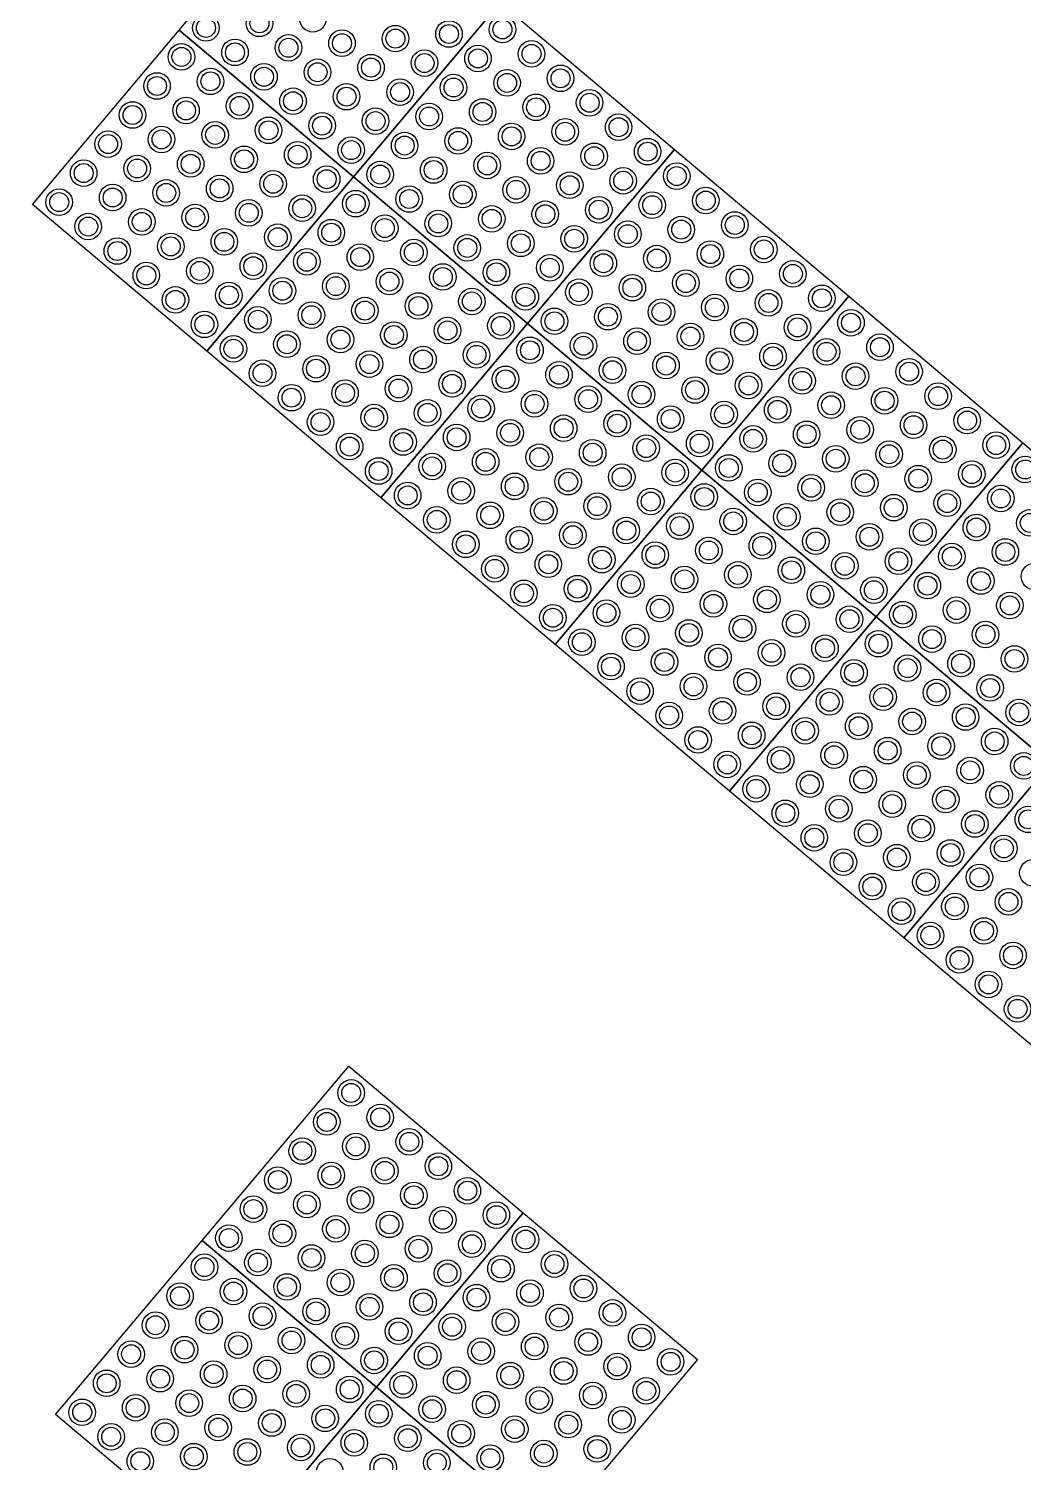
# Model space of a CAD drawing. Header units: millimetres. Extents: x 832728086 to 834530684, y 817551485 to 818349469.
# Drawn here: x 832986198 to 832987507, y 817910564 to 817912452 of the extents above; entities that cross this region are included whole.
import ezdxf

# ---------------------------------------------------------------- set-up
doc = ezdxf.new("R2010")
doc.units = ezdxf.units.MM
doc.header["$LTSCALE"] = 100
doc.layers.add('000-helpline', color=30, linetype='Continuous', lineweight=30, plot=False)
doc.layers.add('000-Tactile-l', color=8, linetype='Continuous')

# ---------------------------------------------------------------- blocks, each defined once
blk = doc.blocks.new('tactile')
at = {"layer": '000-helpline', "ltscale": 0.015}
for points in [[(834132.5794, 817966.3356), (834132.8089, 817966.1423), (834132.6157, 817965.9129), (834132.3862, 817966.1061)], [(834132.8089, 817966.1423), (834133.0384, 817965.9491), (834132.8451, 817965.7196), (834132.6157, 817965.9129)], [(834132.3862, 817966.1061), (834132.6157, 817965.9129), (834132.4224, 817965.6834), (834132.193, 817965.8766)], [(834133.0384, 817965.9491), (834133.2679, 817965.7559), (834133.0746, 817965.5264), (834132.8451, 817965.7196)], [(834132.6157, 817965.9129), (834132.8451, 817965.7196), (834132.6519, 817965.4901), (834132.4224, 817965.6834)], [(834133.2679, 817965.7559), (834133.4973, 817965.5627), (834133.3041, 817965.3332), (834133.0746, 817965.5264)], [(834132.8451, 817965.7196), (834133.0746, 817965.5264), (834132.8814, 817965.2969), (834132.6519, 817965.4901)], [(834133.4973, 817965.5627), (834133.7268, 817965.3694), (834133.5336, 817965.1399), (834133.3041, 817965.3332)], [(834133.0746, 817965.5264), (834133.3041, 817965.3332), (834133.1109, 817965.1037), (834132.8814, 817965.2969)], [(834133.3041, 817965.3332), (834133.5336, 817965.1399), (834133.3404, 817964.9105), (834133.1109, 817965.1037)], [(834133.5336, 817965.1399), (834133.7631, 817964.9467), (834133.5699, 817964.7172), (834133.3404, 817964.9105)], [(834132.6097, 817964.7413), (834132.8392, 817964.5481), (834132.6459, 817964.3186), (834132.4165, 817964.5118)], [(834132.8392, 817964.5481), (834133.0687, 817964.3549), (834132.8754, 817964.1254), (834132.6459, 817964.3186)], [(834132.4165, 817964.5118), (834132.6459, 817964.3186), (834132.4527, 817964.0891), (834132.2232, 817964.2824)], [(834132.6459, 817964.3186), (834132.8754, 817964.1254), (834132.6822, 817963.8959), (834132.4527, 817964.0891)]]:
    blk.add_lwpolyline(points, close=True, dxfattribs=at)
at = {"layer": '000-Tactile-l', "ltscale": 0.015}
for centre, radius in [((834132.4919, 817966.1151), 0.0175), ((834132.5623, 817966.1212), 0.0175), ((834132.4214, 817966.1091), 0.0175), ((834132.4214, 817966.1091), 0.0125), ((834132.4919, 817966.1151), 0.0125), ((834132.671, 817966.095), 0.0175), ((834132.7415, 817966.1011), 0.0175), ((834132.7415, 817966.1011), 0.0125), ((834132.8119, 817966.1071), 0.0175), ((834132.8119, 817966.1071), 0.0125), ((834132.4597, 817966.0769), 0.0175), ((834132.5301, 817966.0829), 0.0175), ((834132.5301, 817966.0829), 0.0125), ((834132.6006, 817966.089), 0.0175), ((834132.6006, 817966.089), 0.0125), ((834132.671, 817966.095), 0.0125), ((834132.3892, 817966.0709), 0.0175), ((834132.3892, 817966.0709), 0.0125), ((834132.4597, 817966.0769), 0.0125), ((834132.7093, 817966.0628), 0.0175), ((834132.7093, 817966.0628), 0.0125), ((834132.7797, 817966.0689), 0.0175), ((834132.7797, 817966.0689), 0.0125), ((834132.8502, 817966.0749), 0.0175), ((834132.8502, 817966.0749), 0.0125), ((834132.4274, 817966.0387), 0.0175), ((834132.4979, 817966.0447), 0.0175), ((834132.4979, 817966.0447), 0.0125), ((834132.5684, 817966.0507), 0.0175), ((834132.5684, 817966.0507), 0.0125), ((834132.6388, 817966.0568), 0.0175), ((834132.6388, 817966.0568), 0.0125), ((834132.8884, 817966.0427), 0.0175), ((834132.357, 817966.0326), 0.0175), ((834132.357, 817966.0326), 0.0125), ((834132.4274, 817966.0387), 0.0125), ((834132.6771, 817966.0246), 0.0175), ((834132.6771, 817966.0246), 0.0125), ((834132.7475, 817966.0306), 0.0175), ((834132.7475, 817966.0306), 0.0125), ((834132.818, 817966.0367), 0.0175), ((834132.818, 817966.0367), 0.0125), ((834132.8884, 817966.0427), 0.0125), ((834132.3952, 817966.0004), 0.0175), ((834132.4657, 817966.0064), 0.0175), ((834132.4657, 817966.0064), 0.0125), ((834132.5361, 817966.0125), 0.0175), ((834132.5361, 817966.0125), 0.0125), ((834132.6066, 817966.0185), 0.0175), ((834132.6066, 817966.0185), 0.0125), ((834132.8562, 817966.0045), 0.0175), ((834132.9267, 817966.0105), 0.0175), ((834132.9267, 817966.0105), 0.0125), ((834132.3248, 817965.9944), 0.0175), ((834132.3248, 817965.9944), 0.0125), ((834132.3952, 817966.0004), 0.0125), ((834132.6448, 817965.9863), 0.0175), ((834132.7153, 817965.9924), 0.0175), ((834132.7153, 817965.9924), 0.0125), ((834132.7858, 817965.9984), 0.0175), ((834132.7858, 817965.9984), 0.0125), ((834132.8562, 817966.0045), 0.0125), ((834132.4335, 817965.9682), 0.0175), ((834132.4335, 817965.9682), 0.0125), ((834132.5039, 817965.9742), 0.0175), ((834132.5039, 817965.9742), 0.0125), ((834132.5744, 817965.9803), 0.0175), ((834132.5744, 817965.9803), 0.0125), ((834132.6448, 817965.9863), 0.0125), ((834132.824, 817965.9662), 0.0175), ((834132.8945, 817965.9723), 0.0175), ((834132.8945, 817965.9723), 0.0125), ((834132.9649, 817965.9783), 0.0175), ((834132.9649, 817965.9783), 0.0125), ((834132.2926, 817965.9561), 0.0175), ((834132.2926, 817965.9561), 0.0125), ((834132.363, 817965.9622), 0.0175), ((834132.363, 817965.9622), 0.0125), ((834132.6126, 817965.9481), 0.0175), ((834132.6831, 817965.9541), 0.0175), ((834132.6831, 817965.9541), 0.0125), ((834132.7535, 817965.9602), 0.0175), ((834132.7535, 817965.9602), 0.0125), ((834132.824, 817965.9662), 0.0125), ((834133.0031, 817965.9461), 0.0175), ((834132.4013, 817965.93), 0.0175), ((834132.4013, 817965.93), 0.0125), ((834132.4717, 817965.936), 0.0175), ((834132.4717, 817965.936), 0.0125), ((834132.5422, 817965.942), 0.0175), ((834132.5422, 817965.942), 0.0125), ((834132.6126, 817965.9481), 0.0125), ((834132.7918, 817965.928), 0.0175), ((834132.8622, 817965.934), 0.0175), ((834132.8622, 817965.934), 0.0125), ((834132.9327, 817965.94), 0.0175), ((834132.9327, 817965.94), 0.0125), ((834133.0031, 817965.9461), 0.0125), ((834132.2604, 817965.9179), 0.0175), ((834132.2604, 817965.9179), 0.0125), ((834132.3308, 817965.9239), 0.0175), ((834132.3308, 817965.9239), 0.0125), ((834132.5804, 817965.9098), 0.0175), ((834132.6509, 817965.9159), 0.0175), ((834132.6509, 817965.9159), 0.0125), ((834132.7213, 817965.9219), 0.0175), ((834132.7213, 817965.9219), 0.0125), ((834132.7918, 817965.928), 0.0125), ((834132.9709, 817965.9078), 0.0175), ((834133.0414, 817965.9139), 0.0175), ((834133.0414, 817965.9139), 0.0125), ((834132.3691, 817965.8917), 0.0175), ((834132.4395, 817965.8977), 0.0175), ((834132.4395, 817965.8977), 0.0125), ((834132.51, 817965.9038), 0.0175), ((834132.51, 817965.9038), 0.0125), ((834132.5804, 817965.9098), 0.0125), ((834132.7596, 817965.8897), 0.0175), ((834132.83, 817965.8958), 0.0175), ((834132.83, 817965.8958), 0.0125), ((834132.9005, 817965.9018), 0.0175), ((834132.9005, 817965.9018), 0.0125), ((834132.9709, 817965.9078), 0.0125), ((834132.2282, 817965.8796), 0.0175), ((834132.2282, 817965.8796), 0.0125), ((834132.2986, 817965.8857), 0.0175), ((834132.2986, 817965.8857), 0.0125), ((834132.3691, 817965.8917), 0.0125), ((834132.5482, 817965.8716), 0.0175), ((834132.6187, 817965.8776), 0.0175), ((834132.6187, 817965.8776), 0.0125), ((834132.6891, 817965.8837), 0.0175), ((834132.6891, 817965.8837), 0.0125), ((834132.7596, 817965.8897), 0.0125), ((834132.9387, 817965.8696), 0.0175), ((834133.0092, 817965.8756), 0.0175), ((834133.0092, 817965.8756), 0.0125), ((834133.0796, 817965.8817), 0.0175), ((834133.0796, 817965.8817), 0.0125), ((834132.3369, 817965.8535), 0.0175), ((834132.4073, 817965.8595), 0.0175), ((834132.4073, 817965.8595), 0.0125), ((834132.4778, 817965.8655), 0.0175), ((834132.4778, 817965.8655), 0.0125), ((834132.5482, 817965.8716), 0.0125), ((834132.7274, 817965.8515), 0.0175), ((834132.7978, 817965.8575), 0.0175), ((834132.7978, 817965.8575), 0.0125), ((834132.8683, 817965.8636), 0.0175), ((834132.8683, 817965.8636), 0.0125), ((834132.9387, 817965.8696), 0.0125), ((834133.1179, 817965.8495), 0.0175), ((834132.2664, 817965.8474), 0.0175), ((834132.2664, 817965.8474), 0.0125), ((834132.3369, 817965.8535), 0.0125), ((834132.516, 817965.8333), 0.0175), ((834132.5865, 817965.8394), 0.0175), ((834132.5865, 817965.8394), 0.0125), ((834132.6569, 817965.8454), 0.0175), ((834132.6569, 817965.8454), 0.0125), ((834132.7274, 817965.8515), 0.0125), ((834132.9065, 817965.8313), 0.0175), ((834132.977, 817965.8374), 0.0175), ((834132.977, 817965.8374), 0.0125), ((834133.0474, 817965.8434), 0.0175), ((834133.0474, 817965.8434), 0.0125), ((834133.1179, 817965.8495), 0.0125), ((834132.3047, 817965.8152), 0.0175), ((834132.3751, 817965.8213), 0.0175), ((834132.3751, 817965.8213), 0.0125), ((834132.4456, 817965.8273), 0.0175), ((834132.4456, 817965.8273), 0.0125), ((834132.516, 817965.8333), 0.0125), ((834132.6952, 817965.8132), 0.0175), ((834132.7656, 817965.8193), 0.0175), ((834132.7656, 817965.8193), 0.0125), ((834132.8361, 817965.8253), 0.0175), ((834132.8361, 817965.8253), 0.0125), ((834132.9065, 817965.8313), 0.0125), ((834133.1561, 817965.8173), 0.0175), ((834133.1561, 817965.8173), 0.0125), ((834132.3047, 817965.8152), 0.0125), ((834132.4838, 817965.7951), 0.0175), ((834132.5543, 817965.8011), 0.0175), ((834132.5543, 817965.8011), 0.0125), ((834132.6247, 817965.8072), 0.0175), ((834132.6247, 817965.8072), 0.0125), ((834132.6952, 817965.8132), 0.0125), ((834132.8743, 817965.7931), 0.0175), ((834132.9448, 817965.7991), 0.0175), ((834132.9448, 817965.7991), 0.0125), ((834133.0152, 817965.8052), 0.0175), ((834133.0152, 817965.8052), 0.0125), ((834133.0857, 817965.8112), 0.0175), ((834133.0857, 817965.8112), 0.0125), ((834132.3429, 817965.783), 0.0175), ((834132.3429, 817965.783), 0.0125), ((834132.4134, 817965.789), 0.0175), ((834132.4134, 817965.789), 0.0125), ((834132.4838, 817965.7951), 0.0125), ((834132.663, 817965.775), 0.0175), ((834132.7334, 817965.781), 0.0175), ((834132.7334, 817965.781), 0.0125), ((834132.8039, 817965.7871), 0.0175), ((834132.8039, 817965.7871), 0.0125), ((834132.8743, 817965.7931), 0.0125), ((834133.1239, 817965.779), 0.0175), ((834133.1239, 817965.779), 0.0125), ((834133.1944, 817965.7851), 0.0175), ((834133.1944, 817965.7851), 0.0125), ((834132.4516, 817965.7568), 0.0175), ((834132.5221, 817965.7629), 0.0175), ((834132.5221, 817965.7629), 0.0125), ((834132.5925, 817965.7689), 0.0175), ((834132.5925, 817965.7689), 0.0125), ((834132.663, 817965.775), 0.0125), ((834132.8421, 817965.7549), 0.0175), ((834132.9126, 817965.7609), 0.0175), ((834132.9126, 817965.7609), 0.0125), ((834132.983, 817965.7669), 0.0175), ((834132.983, 817965.7669), 0.0125), ((834133.0535, 817965.773), 0.0175), ((834133.0535, 817965.773), 0.0125), ((834132.3812, 817965.7508), 0.0175), ((834132.3812, 817965.7508), 0.0125), ((834132.4516, 817965.7568), 0.0125), ((834132.6308, 817965.7367), 0.0175), ((834132.7012, 817965.7428), 0.0175), ((834132.7012, 817965.7428), 0.0125), ((834132.7717, 817965.7488), 0.0175), ((834132.7717, 817965.7488), 0.0125), ((834132.8421, 817965.7549), 0.0125), ((834133.0917, 817965.7408), 0.0175), ((834133.1622, 817965.7468), 0.0175), ((834133.1622, 817965.7468), 0.0125), ((834133.2326, 817965.7529), 0.0175), ((834133.2326, 817965.7529), 0.0125), ((834132.4194, 817965.7186), 0.0175), ((834132.4899, 817965.7246), 0.0175), ((834132.4899, 817965.7246), 0.0125), ((834132.5603, 817965.7307), 0.0175), ((834132.5603, 817965.7307), 0.0125), ((834132.6308, 817965.7367), 0.0125), ((834132.8804, 817965.7226), 0.0175), ((834132.8804, 817965.7226), 0.0125), ((834132.9508, 817965.7287), 0.0175), ((834132.9508, 817965.7287), 0.0125), ((834133.0213, 817965.7347), 0.0175), ((834133.0213, 817965.7347), 0.0125), ((834133.0917, 817965.7408), 0.0125), ((834133.2709, 817965.7207), 0.0175), ((834132.4194, 817965.7186), 0.0125), ((834132.5986, 817965.6985), 0.0175), ((834132.669, 817965.7045), 0.0175), ((834132.669, 817965.7045), 0.0125), ((834132.7395, 817965.7106), 0.0175), ((834132.7395, 817965.7106), 0.0125), ((834132.8099, 817965.7166), 0.0175), ((834132.8099, 817965.7166), 0.0125), ((834133.0595, 817965.7025), 0.0175), ((834133.13, 817965.7086), 0.0175), ((834133.13, 817965.7086), 0.0125), ((834133.2004, 817965.7146), 0.0175), ((834133.2004, 817965.7146), 0.0125), ((834133.2709, 817965.7207), 0.0125), ((834132.4577, 817965.6864), 0.0175), ((834132.4577, 817965.6864), 0.0125), ((834132.5281, 817965.6924), 0.0175), ((834132.5281, 817965.6924), 0.0125), ((834132.5986, 817965.6985), 0.0125), ((834132.8482, 817965.6844), 0.0175), ((834132.8482, 817965.6844), 0.0125), ((834132.9186, 817965.6904), 0.0175), ((834132.9186, 817965.6904), 0.0125), ((834132.9891, 817965.6965), 0.0175), ((834132.9891, 817965.6965), 0.0125), ((834133.0595, 817965.7025), 0.0125), ((834133.2387, 817965.6824), 0.0175), ((834133.3091, 817965.6885), 0.0175), ((834133.3091, 817965.6885), 0.0125), ((834132.6368, 817965.6663), 0.0175), ((834132.6368, 817965.6663), 0.0125), ((834132.7073, 817965.6723), 0.0175), ((834132.7073, 817965.6723), 0.0125), ((834132.7777, 817965.6784), 0.0175), ((834132.7777, 817965.6784), 0.0125), ((834133.0273, 817965.6643), 0.0175), ((834133.0978, 817965.6703), 0.0175), ((834133.0978, 817965.6703), 0.0125), ((834133.1682, 817965.6764), 0.0175), ((834133.1682, 817965.6764), 0.0125), ((834133.2387, 817965.6824), 0.0125), ((834132.4959, 817965.6542), 0.0175), ((834132.4959, 817965.6542), 0.0125), ((834132.5664, 817965.6602), 0.0175), ((834132.5664, 817965.6602), 0.0125), ((834132.816, 817965.6462), 0.0175), ((834132.8864, 817965.6522), 0.0175), ((834132.8864, 817965.6522), 0.0125), ((834132.9569, 817965.6582), 0.0175), ((834132.9569, 817965.6582), 0.0125), ((834133.0273, 817965.6643), 0.0125), ((834133.2065, 817965.6442), 0.0175), ((834133.2769, 817965.6502), 0.0175), ((834133.2769, 817965.6502), 0.0125), ((834133.3474, 817965.6562), 0.0175), ((834133.3474, 817965.6562), 0.0125), ((834132.6046, 817965.628), 0.0175), ((834132.6046, 817965.628), 0.0125), ((834132.6751, 817965.6341), 0.0175), ((834132.6751, 817965.6341), 0.0125), ((834132.7455, 817965.6401), 0.0175), ((834132.7455, 817965.6401), 0.0125), ((834132.816, 817965.6462), 0.0125), ((834132.9951, 817965.626), 0.0175), ((834133.0656, 817965.6321), 0.0175), ((834133.0656, 817965.6321), 0.0125), ((834133.136, 817965.6381), 0.0175), ((834133.136, 817965.6381), 0.0125), ((834133.2065, 817965.6442), 0.0125), ((834133.3856, 817965.624), 0.0175), ((834132.5342, 817965.622), 0.0175), ((834132.5342, 817965.622), 0.0125), ((834132.7838, 817965.6079), 0.0175), ((834132.8542, 817965.6139), 0.0175), ((834132.8542, 817965.6139), 0.0125), ((834132.9247, 817965.62), 0.0175), ((834132.9247, 817965.62), 0.0125), ((834132.9951, 817965.626), 0.0125), ((834133.1743, 817965.6059), 0.0175), ((834133.2447, 817965.612), 0.0175), ((834133.2447, 817965.612), 0.0125), ((834133.3152, 817965.618), 0.0175), ((834133.3152, 817965.618), 0.0125), ((834133.3856, 817965.624), 0.0125), ((834132.5724, 817965.5898), 0.0175), ((834132.5724, 817965.5898), 0.0125), ((834132.6429, 817965.5958), 0.0175), ((834132.6429, 817965.5958), 0.0125), ((834132.7133, 817965.6019), 0.0175), ((834132.7133, 817965.6019), 0.0125), ((834132.7838, 817965.6079), 0.0125), ((834132.9629, 817965.5878), 0.0175), ((834133.0334, 817965.5938), 0.0175), ((834133.0334, 817965.5938), 0.0125), ((834133.1038, 817965.5999), 0.0175), ((834133.1038, 817965.5999), 0.0125), ((834133.1743, 817965.6059), 0.0125), ((834133.3534, 817965.5858), 0.0175), ((834133.4239, 817965.5918), 0.0175), ((834133.4239, 817965.5918), 0.0125), ((834132.7516, 817965.5697), 0.0175), ((834132.822, 817965.5757), 0.0175), ((834132.822, 817965.5757), 0.0125), ((834132.8925, 817965.5817), 0.0175), ((834132.8925, 817965.5817), 0.0125), ((834132.9629, 817965.5878), 0.0125), ((834133.1421, 817965.5677), 0.0175), ((834133.2125, 817965.5737), 0.0175), ((834133.2125, 817965.5737), 0.0125), ((834133.283, 817965.5798), 0.0175), ((834133.283, 817965.5798), 0.0125), ((834133.3534, 817965.5858), 0.0125), ((834132.6107, 817965.5576), 0.0175), ((834132.6107, 817965.5576), 0.0125), ((834132.6811, 817965.5636), 0.0175), ((834132.6811, 817965.5636), 0.0125), ((834132.7516, 817965.5697), 0.0125), ((834132.9307, 817965.5495), 0.0175), ((834133.0012, 817965.5556), 0.0175), ((834133.0012, 817965.5556), 0.0125), ((834133.0716, 817965.5616), 0.0175), ((834133.0716, 817965.5616), 0.0125), ((834133.1421, 817965.5677), 0.0125), ((834133.3212, 817965.5475), 0.0175), ((834133.3917, 817965.5536), 0.0175), ((834133.3917, 817965.5536), 0.0125), ((834133.4621, 817965.5596), 0.0175), ((834133.4621, 817965.5596), 0.0125), ((834132.7193, 817965.5314), 0.0175), ((834132.7898, 817965.5375), 0.0175), ((834132.7898, 817965.5375), 0.0125), ((834132.8603, 817965.5435), 0.0175), ((834132.8603, 817965.5435), 0.0125), ((834132.9307, 817965.5495), 0.0125), ((834133.1099, 817965.5294), 0.0175), ((834133.1803, 817965.5355), 0.0175), ((834133.1803, 817965.5355), 0.0125), ((834133.2508, 817965.5415), 0.0175), ((834133.2508, 817965.5415), 0.0125), ((834133.3212, 817965.5475), 0.0125), ((834132.6489, 817965.5254), 0.0175), ((834132.6489, 817965.5254), 0.0125), ((834132.7193, 817965.5314), 0.0125), ((834132.8985, 817965.5113), 0.0175), ((834132.969, 817965.5173), 0.0175), ((834132.969, 817965.5173), 0.0125), ((834133.0394, 817965.5234), 0.0175), ((834133.0394, 817965.5234), 0.0125), ((834133.1099, 817965.5294), 0.0125), ((834133.289, 817965.5093), 0.0175), ((834133.3595, 817965.5153), 0.0175), ((834133.3595, 817965.5153), 0.0125), ((834133.4299, 817965.5214), 0.0175), ((834133.4299, 817965.5214), 0.0125), ((834133.5004, 817965.5274), 0.0175), ((834133.5004, 817965.5274), 0.0125), ((834132.6871, 817965.4932), 0.0175), ((834132.7576, 817965.4992), 0.0175), ((834132.7576, 817965.4992), 0.0125), ((834132.828, 817965.5052), 0.0175), ((834132.828, 817965.5052), 0.0125), ((834132.8985, 817965.5113), 0.0125), ((834133.0777, 817965.4912), 0.0175), ((834133.1481, 817965.4972), 0.0175), ((834133.1481, 817965.4972), 0.0125), ((834133.2186, 817965.5033), 0.0175), ((834133.2186, 817965.5033), 0.0125), ((834133.289, 817965.5093), 0.0125), ((834132.6871, 817965.4932), 0.0125), ((834132.8663, 817965.473), 0.0175), ((834132.9367, 817965.4791), 0.0175), ((834132.9367, 817965.4791), 0.0125), ((834133.0072, 817965.4851), 0.0175), ((834133.0072, 817965.4851), 0.0125), ((834133.0777, 817965.4912), 0.0125), ((834133.3273, 817965.4771), 0.0175), ((834133.3273, 817965.4771), 0.0125), ((834133.3977, 817965.4831), 0.0175), ((834133.3977, 817965.4831), 0.0125), ((834133.4682, 817965.4892), 0.0175), ((834133.4682, 817965.4892), 0.0125), ((834132.7254, 817965.461), 0.0175), ((834132.7254, 817965.461), 0.0125), ((834132.7958, 817965.467), 0.0175), ((834132.7958, 817965.467), 0.0125), ((834132.8663, 817965.473), 0.0125), ((834133.0454, 817965.4529), 0.0175), ((834133.1159, 817965.459), 0.0175), ((834133.1159, 817965.459), 0.0125), ((834133.1864, 817965.465), 0.0175), ((834133.1864, 817965.465), 0.0125), ((834133.2568, 817965.4711), 0.0175), ((834133.2568, 817965.4711), 0.0125), ((834133.5064, 817965.457), 0.0175), ((834132.8341, 817965.4348), 0.0175), ((834132.9045, 817965.4408), 0.0175), ((834132.9045, 817965.4408), 0.0125), ((834132.975, 817965.4469), 0.0175), ((834132.975, 817965.4469), 0.0125), ((834133.0454, 817965.4529), 0.0125), ((834133.2951, 817965.4388), 0.0175), ((834133.2951, 817965.4388), 0.0125), ((834133.3655, 817965.4449), 0.0175), ((834133.3655, 817965.4449), 0.0125), ((834133.436, 817965.4509), 0.0175), ((834133.436, 817965.4509), 0.0125), ((834133.5064, 817965.457), 0.0125), ((834132.7636, 817965.4288), 0.0175), ((834132.7636, 817965.4288), 0.0125), ((834132.8341, 817965.4348), 0.0125), ((834133.0837, 817965.4207), 0.0175), ((834133.0837, 817965.4207), 0.0125), ((834133.1541, 817965.4268), 0.0175), ((834133.1541, 817965.4268), 0.0125), ((834133.2246, 817965.4328), 0.0175), ((834133.2246, 817965.4328), 0.0125), ((834133.4742, 817965.4187), 0.0175), ((834132.8019, 817965.3965), 0.0175), ((834132.8723, 817965.4026), 0.0175), ((834132.8723, 817965.4026), 0.0125), ((834132.9428, 817965.4086), 0.0175), ((834132.9428, 817965.4086), 0.0125), ((834133.0132, 817965.4147), 0.0175), ((834133.0132, 817965.4147), 0.0125), ((834133.2628, 817965.4006), 0.0175), ((834133.3333, 817965.4066), 0.0175), ((834133.3333, 817965.4066), 0.0125), ((834133.4038, 817965.4127), 0.0175), ((834133.4038, 817965.4127), 0.0125), ((834133.4742, 817965.4187), 0.0125), ((834132.8019, 817965.3965), 0.0125), ((834133.0515, 817965.3825), 0.0175), ((834133.0515, 817965.3825), 0.0125), ((834133.1219, 817965.3885), 0.0175), ((834133.1219, 817965.3885), 0.0125), ((834133.1924, 817965.3946), 0.0175), ((834133.1924, 817965.3946), 0.0125), ((834133.2628, 817965.4006), 0.0125), ((834133.442, 817965.3805), 0.0175), ((834133.5124, 817965.3865), 0.0175), ((834132.8401, 817965.3643), 0.0175), ((834132.8401, 817965.3643), 0.0125), ((834132.9106, 817965.3704), 0.0175), ((834132.9106, 817965.3704), 0.0125), ((834132.981, 817965.3764), 0.0175), ((834132.981, 817965.3764), 0.0125), ((834133.2306, 817965.3624), 0.0175), ((834133.3011, 817965.3684), 0.0175), ((834133.3011, 817965.3684), 0.0125), ((834133.3715, 817965.3744), 0.0175), ((834133.3715, 817965.3744), 0.0125), ((834133.442, 817965.3805), 0.0125), ((834133.0193, 817965.3442), 0.0175), ((834133.0897, 817965.3503), 0.0175), ((834133.0897, 817965.3503), 0.0125), ((834133.1602, 817965.3563), 0.0175), ((834133.1602, 817965.3563), 0.0125), ((834133.2306, 817965.3624), 0.0125), ((834133.4098, 817965.3422), 0.0175), ((834133.4802, 817965.3483), 0.0175), ((834133.4802, 817965.3483), 0.0125), ((834132.8784, 817965.3321), 0.0175), ((834132.8784, 817965.3321), 0.0125), ((834132.9488, 817965.3382), 0.0175), ((834132.9488, 817965.3382), 0.0125), ((834133.0193, 817965.3442), 0.0125), ((834133.1984, 817965.3241), 0.0175), ((834133.2689, 817965.3301), 0.0175), ((834133.2689, 817965.3301), 0.0125), ((834133.3393, 817965.3362), 0.0175), ((834133.3393, 817965.3362), 0.0125), ((834133.4098, 817965.3422), 0.0125), ((834132.9871, 817965.306), 0.0175), ((834133.0575, 817965.312), 0.0175), ((834133.0575, 817965.312), 0.0125), ((834133.128, 817965.3181), 0.0175), ((834133.128, 817965.3181), 0.0125), ((834133.1984, 817965.3241), 0.0125), ((834133.3776, 817965.304), 0.0175), ((834133.448, 817965.31), 0.0175), ((834133.448, 817965.31), 0.0125), ((834132.9166, 817965.2999), 0.0175), ((834132.9166, 817965.2999), 0.0125), ((834132.9871, 817965.306), 0.0125), ((834133.1662, 817965.2859), 0.0175), ((834133.2367, 817965.2919), 0.0175), ((834133.2367, 817965.2919), 0.0125), ((834133.3071, 817965.2979), 0.0175), ((834133.3071, 817965.2979), 0.0125), ((834133.3776, 817965.304), 0.0125), ((834132.9549, 817965.2677), 0.0175), ((834133.0253, 817965.2738), 0.0175), ((834133.0253, 817965.2738), 0.0125), ((834133.0958, 817965.2798), 0.0175), ((834133.0958, 817965.2798), 0.0125), ((834133.1662, 817965.2859), 0.0125), ((834133.3454, 817965.2657), 0.0175), ((834133.4158, 817965.2718), 0.0175), ((834133.4158, 817965.2718), 0.0125), ((834133.4863, 817965.2778), 0.0175), ((834133.4863, 817965.2778), 0.0125), ((834132.9549, 817965.2677), 0.0125), ((834133.134, 817965.2476), 0.0175), ((834133.2045, 817965.2537), 0.0175), ((834133.2045, 817965.2537), 0.0125), ((834133.2749, 817965.2597), 0.0175), ((834133.2749, 817965.2597), 0.0125), ((834133.3454, 817965.2657), 0.0125), ((834132.9931, 817965.2355), 0.0175), ((834132.9931, 817965.2355), 0.0125), ((834133.0636, 817965.2416), 0.0175), ((834133.0636, 817965.2416), 0.0125), ((834133.134, 817965.2476), 0.0125), ((834133.3132, 817965.2275), 0.0175), ((834133.3836, 817965.2335), 0.0175), ((834133.3836, 817965.2335), 0.0125), ((834133.4541, 817965.2396), 0.0175), ((834133.4541, 817965.2396), 0.0125), ((834133.1018, 817965.2094), 0.0175), ((834133.1723, 817965.2154), 0.0175), ((834133.1723, 817965.2154), 0.0125), ((834133.2427, 817965.2214), 0.0175), ((834133.2427, 817965.2214), 0.0125), ((834133.3132, 817965.2275), 0.0125), ((834133.4923, 817965.2074), 0.0175), ((834133.0314, 817965.2033), 0.0175), ((834133.0314, 817965.2033), 0.0125), ((834133.1018, 817965.2094), 0.0125), ((834133.281, 817965.1892), 0.0175), ((834133.3514, 817965.1953), 0.0175), ((834133.3514, 817965.1953), 0.0125), ((834133.4219, 817965.2013), 0.0175), ((834133.4219, 817965.2013), 0.0125), ((834133.4923, 817965.2074), 0.0125), ((834133.0696, 817965.1711), 0.0175), ((834133.1401, 817965.1772), 0.0175), ((834133.1401, 817965.1772), 0.0125), ((834133.2105, 817965.1832), 0.0175), ((834133.2105, 817965.1832), 0.0125), ((834133.281, 817965.1892), 0.0125), ((834133.0696, 817965.1711), 0.0125), ((834133.2488, 817965.151), 0.0175), ((834133.3192, 817965.157), 0.0175), ((834133.3192, 817965.157), 0.0125), ((834133.3897, 817965.1631), 0.0175), ((834133.3897, 817965.1631), 0.0125), ((834133.4601, 817965.1691), 0.0175), ((834133.4601, 817965.1691), 0.0125), ((834133.1079, 817965.1389), 0.0175), ((834133.1079, 817965.1389), 0.0125), ((834133.1783, 817965.145), 0.0175), ((834133.1783, 817965.145), 0.0125), ((834133.2488, 817965.151), 0.0125), ((834133.4984, 817965.1369), 0.0175), ((834133.4984, 817965.1369), 0.0125), ((834133.2166, 817965.1127), 0.0175), ((834133.287, 817965.1188), 0.0175), ((834133.287, 817965.1188), 0.0125), ((834133.3575, 817965.1248), 0.0175), ((834133.3575, 817965.1248), 0.0125), ((834133.4279, 817965.1309), 0.0175), ((834133.4279, 817965.1309), 0.0125), ((834133.1461, 817965.1067), 0.0175), ((834133.1461, 817965.1067), 0.0125), ((834133.2166, 817965.1127), 0.0125), ((834133.4662, 817965.0987), 0.0175), ((834133.2548, 817965.0805), 0.0175), ((834133.2548, 817965.0805), 0.0125), ((834133.3253, 817965.0866), 0.0175), ((834133.3253, 817965.0866), 0.0125), ((834133.3957, 817965.0926), 0.0175), ((834133.3957, 817965.0926), 0.0125), ((834133.4662, 817965.0987), 0.0125), ((834133.1844, 817965.0745), 0.0175), ((834133.1844, 817965.0745), 0.0125), ((834133.434, 817965.0604), 0.0175), ((834133.5044, 817965.0665), 0.0175), ((834133.5044, 817965.0665), 0.0125), ((834133.2226, 817965.0423), 0.0175), ((834133.2226, 817965.0423), 0.0125), ((834133.2931, 817965.0483), 0.0175), ((834133.2931, 817965.0483), 0.0125), ((834133.3635, 817965.0544), 0.0175), ((834133.3635, 817965.0544), 0.0125), ((834133.434, 817965.0604), 0.0125), ((834133.4018, 817965.0222), 0.0175), ((834133.4722, 817965.0282), 0.0175), ((834133.4722, 817965.0282), 0.0125), ((834133.2609, 817965.0101), 0.0175), ((834133.2609, 817965.0101), 0.0125), ((834133.3313, 817965.0161), 0.0175), ((834133.3313, 817965.0161), 0.0125), ((834133.4018, 817965.0222), 0.0125), ((834133.3696, 817964.9839), 0.0175), ((834133.44, 817964.99), 0.0175), ((834133.44, 817964.99), 0.0125), ((834133.5105, 817964.996), 0.0175), ((834133.2991, 817964.9779), 0.0175), ((834133.2991, 817964.9779), 0.0125), ((834133.3696, 817964.9839), 0.0125), ((834133.3373, 817964.9457), 0.0175), ((834133.4078, 817964.9517), 0.0175), ((834133.4078, 817964.9517), 0.0125), ((834133.4783, 817964.9578), 0.0175), ((834133.4783, 817964.9578), 0.0125), ((834133.3373, 817964.9457), 0.0125), ((834133.3756, 817964.9135), 0.0175), ((834133.3756, 817964.9135), 0.0125), ((834133.446, 817964.9195), 0.0175), ((834133.446, 817964.9195), 0.0125), ((834133.4843, 817964.8873), 0.0175), ((834133.4138, 817964.8813), 0.0175), ((834133.4138, 817964.8813), 0.0125), ((834133.4843, 817964.8873), 0.0125), ((834133.4521, 817964.8491), 0.0175), ((834133.4521, 817964.8491), 0.0125), ((834133.4903, 817964.8169), 0.0175), ((834133.4903, 817964.8169), 0.0125), ((834132.6127, 817964.7061), 0.0175), ((834132.6127, 817964.7061), 0.0125), ((834132.5805, 817964.6679), 0.0175), ((834132.5805, 817964.6679), 0.0125), ((834132.651, 817964.6739), 0.0175), ((834132.651, 817964.6739), 0.0125), ((834132.6892, 817964.6417), 0.0175), ((834132.5483, 817964.6296), 0.0175), ((834132.5483, 817964.6296), 0.0125), ((834132.6188, 817964.6357), 0.0175), ((834132.6188, 817964.6357), 0.0125), ((834132.6892, 817964.6417), 0.0125), ((834132.657, 817964.6034), 0.0175), ((834132.7275, 817964.6095), 0.0175), ((834132.7275, 817964.6095), 0.0125), ((834132.5161, 817964.5914), 0.0175), ((834132.5161, 817964.5914), 0.0125), ((834132.5865, 817964.5974), 0.0175), ((834132.5865, 817964.5974), 0.0125), ((834132.657, 817964.6034), 0.0125), ((834132.6248, 817964.5652), 0.0175), ((834132.6952, 817964.5712), 0.0175), ((834132.6952, 817964.5712), 0.0125), ((834132.7657, 817964.5773), 0.0175), ((834132.7657, 817964.5773), 0.0125), ((834132.4839, 817964.5531), 0.0175), ((834132.4839, 817964.5531), 0.0125), ((834132.5543, 817964.5592), 0.0175), ((834132.5543, 817964.5592), 0.0125), ((834132.6248, 817964.5652), 0.0125), ((834132.663, 817964.533), 0.0175), ((834132.663, 817964.533), 0.0125), ((834132.7335, 817964.539), 0.0175), ((834132.7335, 817964.539), 0.0125), ((834132.8039, 817964.5451), 0.0175), ((834132.8039, 817964.5451), 0.0125), ((834132.4517, 817964.5149), 0.0175), ((834132.4517, 817964.5149), 0.0125), ((834132.5221, 817964.5209), 0.0175), ((834132.5221, 817964.5209), 0.0125), ((834132.5926, 817964.527), 0.0175), ((834132.5926, 817964.527), 0.0125), ((834132.8422, 817964.5129), 0.0175), ((834132.6308, 817964.4947), 0.0175), ((834132.6308, 817964.4947), 0.0125), ((834132.7013, 817964.5008), 0.0175), ((834132.7013, 817964.5008), 0.0125), ((834132.7717, 817964.5068), 0.0175), ((834132.7717, 817964.5068), 0.0125), ((834132.8422, 817964.5129), 0.0125), ((834132.4195, 817964.4766), 0.0175), ((834132.4195, 817964.4766), 0.0125), ((834132.4899, 817964.4827), 0.0175), ((834132.4899, 817964.4827), 0.0125), ((834132.5604, 817964.4887), 0.0175), ((834132.5604, 817964.4887), 0.0125), ((834132.81, 817964.4746), 0.0175), ((834132.8804, 817964.4807), 0.0175), ((834132.8804, 817964.4807), 0.0125), ((834132.5986, 817964.4565), 0.0175), ((834132.6691, 817964.4625), 0.0175), ((834132.6691, 817964.4625), 0.0125), ((834132.7395, 817964.4686), 0.0175), ((834132.7395, 817964.4686), 0.0125), ((834132.81, 817964.4746), 0.0125), ((834132.3873, 817964.4384), 0.0175), ((834132.3873, 817964.4384), 0.0125), ((834132.4577, 817964.4444), 0.0175), ((834132.4577, 817964.4444), 0.0125), ((834132.5282, 817964.4505), 0.0175), ((834132.5282, 817964.4505), 0.0125), ((834132.5986, 817964.4565), 0.0125), ((834132.7778, 817964.4364), 0.0175), ((834132.8482, 817964.4424), 0.0175), ((834132.8482, 817964.4424), 0.0125), ((834132.9187, 817964.4485), 0.0175), ((834132.9187, 817964.4485), 0.0125), ((834132.5664, 817964.4183), 0.0175), ((834132.6369, 817964.4243), 0.0175), ((834132.6369, 817964.4243), 0.0125), ((834132.7073, 817964.4303), 0.0175), ((834132.7073, 817964.4303), 0.0125), ((834132.7778, 817964.4364), 0.0125), ((834132.9569, 817964.4163), 0.0175), ((834132.3551, 817964.4001), 0.0175), ((834132.3551, 817964.4001), 0.0125), ((834132.4255, 817964.4062), 0.0175), ((834132.4255, 817964.4062), 0.0125), ((834132.496, 817964.4122), 0.0175), ((834132.496, 817964.4122), 0.0125), ((834132.5664, 817964.4183), 0.0125), ((834132.7456, 817964.3981), 0.0175), ((834132.816, 817964.4042), 0.0175), ((834132.816, 817964.4042), 0.0125), ((834132.8865, 817964.4102), 0.0175), ((834132.8865, 817964.4102), 0.0125), ((834132.9569, 817964.4163), 0.0125), ((834132.5342, 817964.38), 0.0175), ((834132.6047, 817964.3861), 0.0175), ((834132.6047, 817964.3861), 0.0125), ((834132.6751, 817964.3921), 0.0175), ((834132.6751, 817964.3921), 0.0125), ((834132.7456, 817964.3981), 0.0125), ((834132.9247, 817964.378), 0.0175), ((834132.9952, 817964.3841), 0.0175), ((834132.9952, 817964.3841), 0.0125), ((834132.3229, 817964.3619), 0.0175), ((834132.3933, 817964.3679), 0.0175), ((834132.3933, 817964.3679), 0.0125), ((834132.4638, 817964.374), 0.0175), ((834132.4638, 817964.374), 0.0125), ((834132.5342, 817964.38), 0.0125), ((834132.7134, 817964.3599), 0.0175), ((834132.7838, 817964.3659), 0.0175), ((834132.7838, 817964.3659), 0.0125), ((834132.8543, 817964.372), 0.0175), ((834132.8543, 817964.372), 0.0125), ((834132.9247, 817964.378), 0.0125), ((834132.3229, 817964.3619), 0.0125), ((834132.502, 817964.3418), 0.0175), ((834132.5725, 817964.3478), 0.0175), ((834132.5725, 817964.3478), 0.0125), ((834132.6429, 817964.3538), 0.0175), ((834132.6429, 817964.3538), 0.0125), ((834132.7134, 817964.3599), 0.0125), ((834132.8925, 817964.3398), 0.0175), ((834132.963, 817964.3458), 0.0175), ((834132.963, 817964.3458), 0.0125), ((834133.0334, 817964.3519), 0.0175), ((834133.0334, 817964.3519), 0.0125), ((834132.2907, 817964.3236), 0.0175), ((834132.3611, 817964.3297), 0.0175), ((834132.3611, 817964.3297), 0.0125), ((834132.4316, 817964.3357), 0.0175), ((834132.4316, 817964.3357), 0.0125), ((834132.502, 817964.3418), 0.0125), ((834132.6812, 817964.3216), 0.0175), ((834132.7516, 817964.3277), 0.0175), ((834132.7516, 817964.3277), 0.0125), ((834132.8221, 817964.3337), 0.0175), ((834132.8221, 817964.3337), 0.0125), ((834132.8925, 817964.3398), 0.0125), ((834132.2907, 817964.3236), 0.0125), ((834132.4698, 817964.3035), 0.0175), ((834132.5403, 817964.3096), 0.0175), ((834132.5403, 817964.3096), 0.0125), ((834132.6107, 817964.3156), 0.0175), ((834132.6107, 817964.3156), 0.0125), ((834132.6812, 817964.3216), 0.0125), ((834132.8603, 817964.3015), 0.0175), ((834132.9308, 817964.3076), 0.0175), ((834132.9308, 817964.3076), 0.0125), ((834133.0012, 817964.3136), 0.0175), ((834133.0012, 817964.3136), 0.0125), ((834132.2585, 817964.2854), 0.0175), ((834132.3289, 817964.2914), 0.0175), ((834132.3289, 817964.2914), 0.0125), ((834132.3994, 817964.2975), 0.0175), ((834132.3994, 817964.2975), 0.0125), ((834132.4698, 817964.3035), 0.0125), ((834132.649, 817964.2834), 0.0175), ((834132.7194, 817964.2894), 0.0175), ((834132.7194, 817964.2894), 0.0125), ((834132.7899, 817964.2955), 0.0175), ((834132.7899, 817964.2955), 0.0125), ((834132.8603, 817964.3015), 0.0125), ((834132.2585, 817964.2854), 0.0125), ((834132.4376, 817964.2653), 0.0175), ((834132.5081, 817964.2713), 0.0175), ((834132.5081, 817964.2713), 0.0125), ((834132.5785, 817964.2774), 0.0175), ((834132.5785, 817964.2774), 0.0125), ((834132.649, 817964.2834), 0.0125), ((834132.8281, 817964.2633), 0.0175), ((834132.8986, 817964.2693), 0.0175), ((834132.8986, 817964.2693), 0.0125), ((834132.969, 817964.2754), 0.0175), ((834132.969, 817964.2754), 0.0125), ((834132.2967, 817964.2532), 0.0175), ((834132.2967, 817964.2532), 0.0125), ((834132.3672, 817964.2592), 0.0175), ((834132.3672, 817964.2592), 0.0125), ((834132.4376, 817964.2653), 0.0125), ((834132.6168, 817964.2451), 0.0175), ((834132.6872, 817964.2512), 0.0175), ((834132.6872, 817964.2512), 0.0125), ((834132.7577, 817964.2572), 0.0175), ((834132.7577, 817964.2572), 0.0125), ((834132.8281, 817964.2633), 0.0125), ((834132.4054, 817964.227), 0.0175), ((834132.4759, 817964.2331), 0.0175), ((834132.4759, 817964.2331), 0.0125), ((834132.5463, 817964.2391), 0.0175), ((834132.5463, 817964.2391), 0.0125), ((834132.6168, 817964.2451), 0.0125), ((834132.7959, 817964.225), 0.0175), ((834132.8664, 817964.2311), 0.0175), ((834132.8664, 817964.2311), 0.0125), ((834132.9368, 817964.2371), 0.0175), ((834132.9368, 817964.2371), 0.0125), ((834132.335, 817964.221), 0.0175), ((834132.335, 817964.221), 0.0125), ((834132.4054, 817964.227), 0.0125), ((834132.5846, 817964.2069), 0.0175), ((834132.655, 817964.2129), 0.0175), ((834132.655, 817964.2129), 0.0125), ((834132.7255, 817964.219), 0.0175), ((834132.7255, 817964.219), 0.0125), ((834132.7959, 817964.225), 0.0125)]:
    blk.add_circle(centre, radius, dxfattribs=at)

msp = doc.modelspace()

# ---------------------------------------------------------------- linework, layer by layer
at = {"ltscale": 5}
msp.add_circle((833186042.1669, 817950476.993), 398992.1588, dxfattribs=at)

# ---------------------------------------------------------------- block references
at = {"layer": '000-Tactile-l', "xscale": 1000, "yscale": 1000, "zscale": 1000}
msp.add_blockref('tactile', (-1145990.4835, -53655.9264), dxfattribs=at)

doc.saveas('drawing.dxf')
